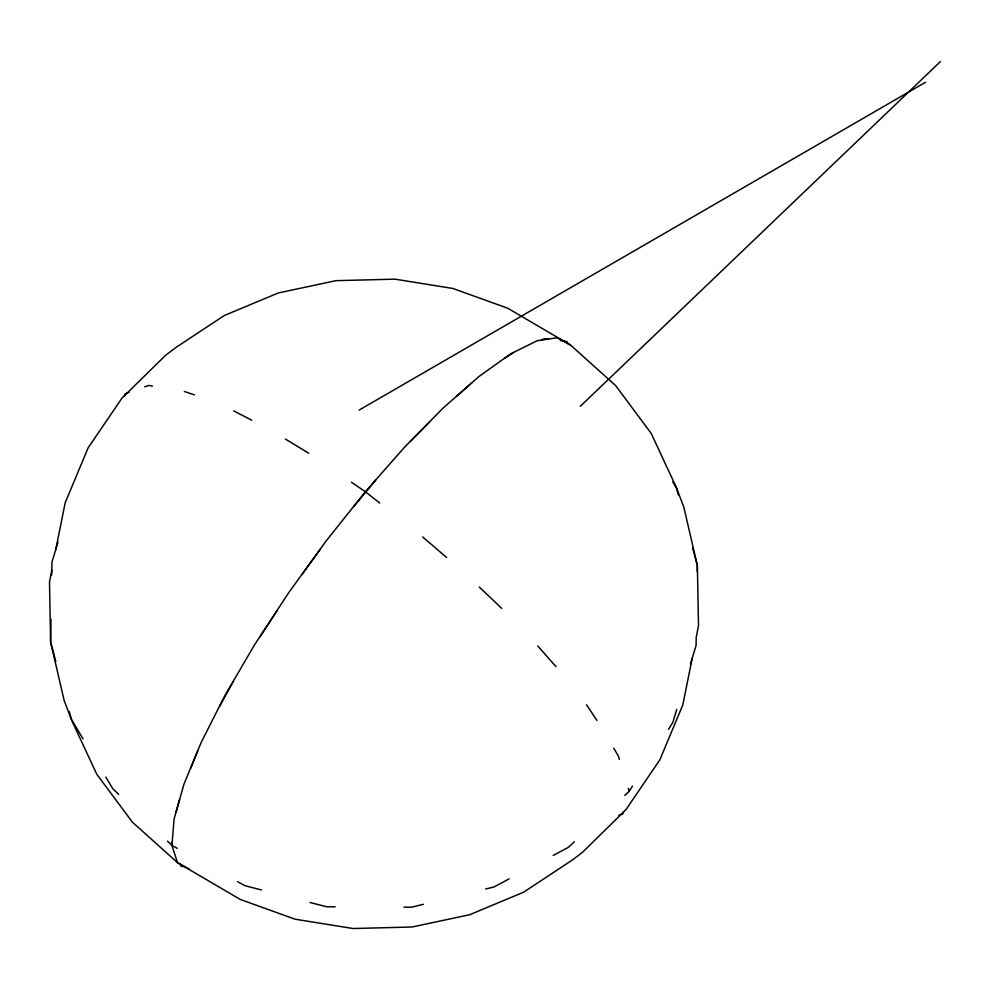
<?xml version="1.0" encoding="UTF-8"?>
<svg xmlns="http://www.w3.org/2000/svg" width="990" height="990" viewBox="0 0 990 990"><rect width="100%" height="100%" fill="white"/><g stroke="black" fill="none" stroke-linecap="round" stroke-linejoin="round"><path stroke-width="1.49" d="M50.985 619.183L50.614 642.089L64.164 700.536L71.8 720.559L96.773 774.242L132.45 822.207L177.482 862.624L240.186 899.415L295.057 919.203L353.071 928.521L412.026 927.011L469.644 914.735L523.71 892.151L572.158 860.149L582.541 852.254L626.014 809.573L659.872 759.813L682.803 704.905L692.196 658.288M51.703 574.893L51.913 562.271L58.002 542.087M697.269 571.7L697.368 565.587L683.83 507.14L676.195 487.13L651.222 433.447L615.545 385.469L570.512 345.052L507.808 308.261L452.937 288.474L394.923 279.155L335.969 280.665L278.351 292.953L224.285 315.525L175.836 347.539L165.454 355.422L121.98 398.116L88.122 447.864L65.179 502.772L55.799 549.4M189.424 869.27L177.482 862.624L171.913 845.398L174.116 818.879L183.992 784.105L201.18 742.401L225.002 695.364L254.554 644.812L288.696 592.688L326.106 540.998L365.372 491.721L404.96 446.75L443.359 407.818L479.098 376.41L510.791 353.752L537.224 340.709L557.395 337.763L570.512 345.052M177.272 848.356L171.913 845.398L172.297 842.354M176.096 811.899L179.598 799.586M51.777 570.314L49.5 582.182L50.614 642.089L55.786 661.295M124.567 396.025L125.223 393.748L129.133 392.362M623.428 811.652L622.772 813.929L618.861 815.315M676.727 709.508L672.841 722.391L668.46 729.321M690.426 664.141L696.081 645.406L696.218 637.374L698.495 625.507L697.368 565.587L692.604 547.854M190.637 768.376L197.728 750.766M219.545 706.452L232.922 682.098M259.826 637.003L276.94 610.904M624.764 795.416L629.232 791.295L632.511 786.134M301.913 574.67L320.463 548.992M354.148 506.039L375.656 480.249M410.615 441.218L429.561 422.025M580.301 406.321L940.5 61.479M457.071 395.926L471.921 382.722M574.373 841.785L568.235 847.428L553.15 855.459M504.714 358.281L513.562 352.514M359.085 410.12L925.526 82.269M509.083 878.922L493.998 886.966L485.706 888.995M541.283 340.114L544.686 338.592L548.411 339.075M144.726 386.83L148.636 385.444L152.534 386.1M423.448 904.291L411.58 907.199L403.945 907.162M335.164 906.803L326.613 906.766L309.994 902.472M560.266 340.622L566.961 341.5L567.876 343.592M184.759 866.671L181.034 866.188L180.118 864.097M184.375 391.496L194.424 394.874M261.471 889.961L244.864 885.679L237.526 881.632M233.727 410.9L251.745 420.206M285.405 439.065L308.744 453.234M351.524 482.316L365.372 491.721L379.69 503.019M422.656 536.902L446.651 557.556M479.21 586.971L501.72 608.38M118.689 794.364L112.736 788.646L105.819 777.051M167.483 841.141L171.913 845.398M537.78 646.037L555.996 666.641M586.464 704.781L596.933 720.423M613.689 748.23L618.304 755.89L619.406 759.454M672.779 481.932L676.628 488.379L678.36 494.851M83.011 738.812L71.367 719.309L69.275 711.538M628.341 788.399L629.232 791.295"/></g></svg>
